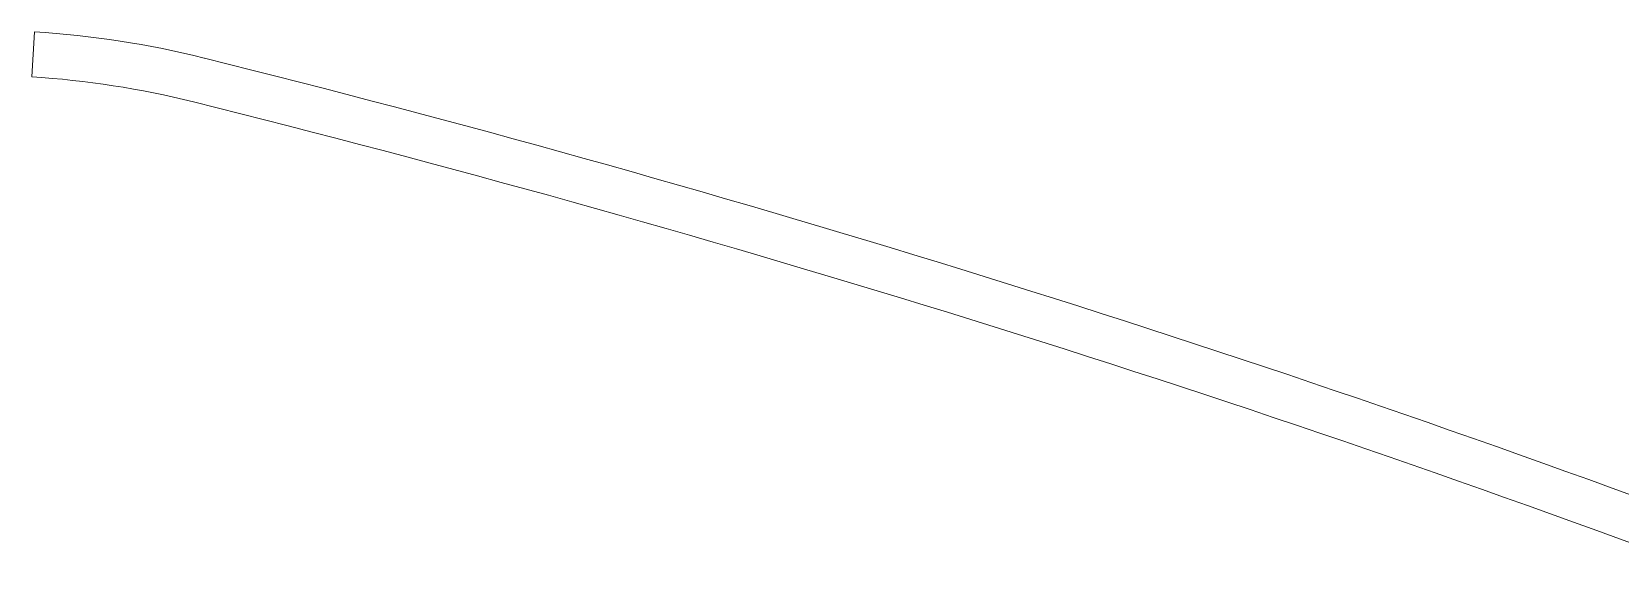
# Model space of a CAD drawing. Header units: inches. Extents: x -460 to 10305, y -938 to 5356.
# Drawn here: x -458.7 to -36.1, y -120.2 to 21.3 of the extents above; entities that cross this region are included whole.
import ezdxf

# ---------------------------------------------------------------- set-up
doc = ezdxf.new("R2010")
doc.units = ezdxf.units.IN
doc.header["$MEASUREMENT"] = 0
doc.layers.add('01-0263-G-DWG-BFP-ARCH$0$SP-HIDDEN', color=143, linetype='Continuous', lineweight=9)

# ---------------------------------------------------------------- blocks, each defined once
blk = doc.blocks.new('01-0263-G-DWG-BFP-ARCH', base_point=(1295.16, 1352.86))
at = {"layer": '01-0263-G-DWG-BFP-ARCH$0$SP-HIDDEN'}
blk.add_line((836.98, 1370.91), (836.23, 1358.93), dxfattribs=at)
for centre, radius, start, end in [((821.21, 1119.4), 252, 76.01, 86.4128), ((-28.79, -2292.31), 3768, 69.657, 76.00997), ((821.21, 1119.4), 240, 76.01, 86.4128), ((-28.79, -2292.31), 3756, 69.657, 76.00997)]:
    blk.add_arc(centre, radius, start, end, dxfattribs=at)

msp = doc.modelspace()

# ---------------------------------------------------------------- block references
msp.add_blockref('01-0263-G-DWG-BFP-ARCH', (0.26, 3.26))

doc.saveas('drawing.dxf')
